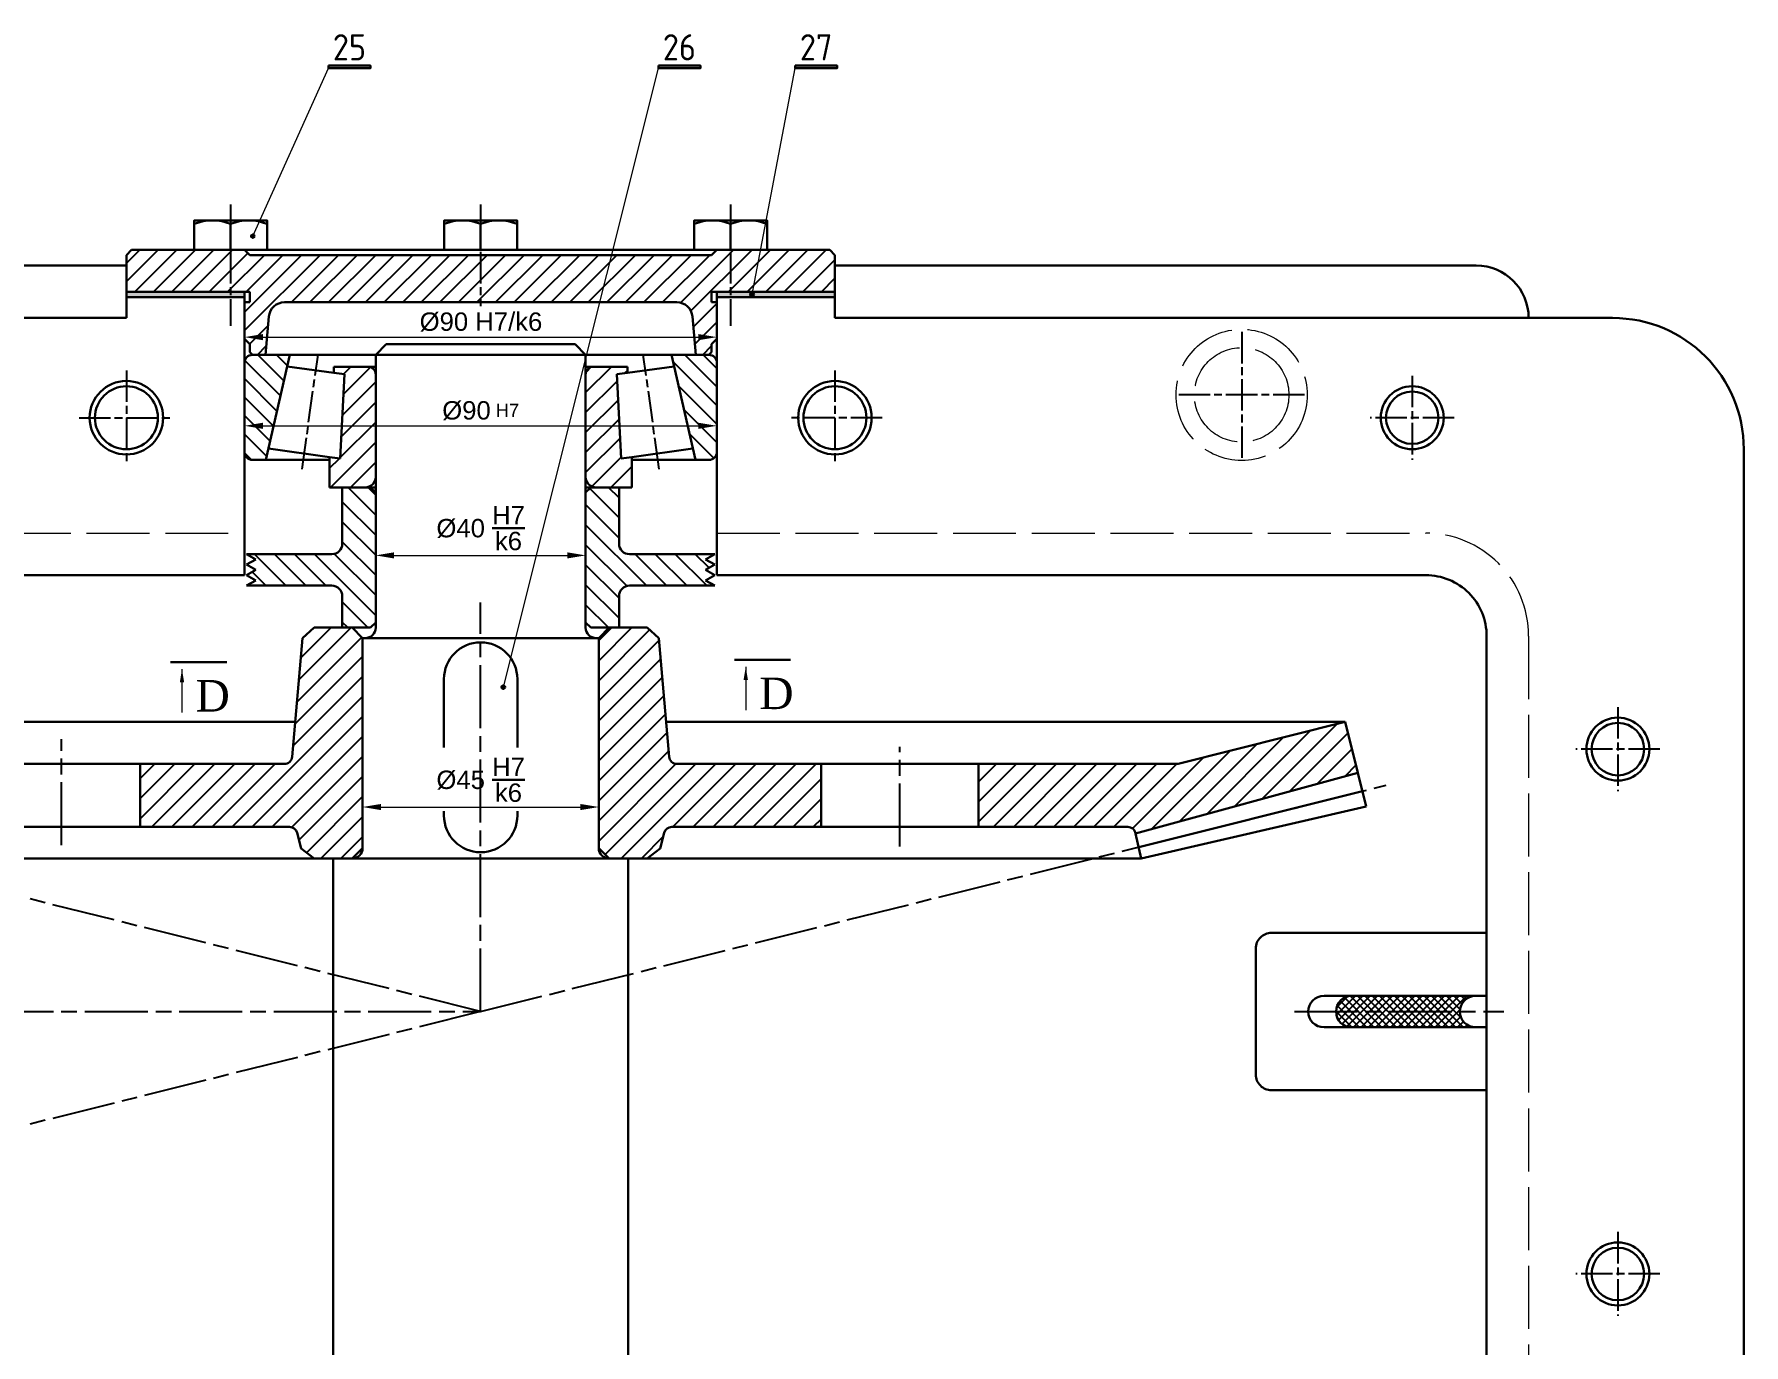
# Model space of a CAD drawing. Header units: millimetres. Extents: x 8 to 1593, y 893 to 2014.
# Drawn here: x 403.1 to 728.8, y 1161.7 to 1411.4 of the extents above; entities that cross this region are included whole.
import ezdxf
from ezdxf.enums import TextEntityAlignment as Align

# ---------------------------------------------------------------- set-up
doc = ezdxf.new("R2010")
doc.units = ezdxf.units.MM
doc.header["$PDMODE"] = 3
for name, pattern in [('ACAD_ISO02W100', [15, 12, -3]), ('AM_ISO02W050x2', [3.75, 3, -0.75]), ('AM_ISO08W050', [18, 12, -1.5, 3, -1.5]), ('AM_ISO08W050x2', [9, 6, -0.75, 1.5, -0.75])]:
    doc.linetypes.add(name, pattern=pattern)
doc.layers.get('0').update_dxf_attribs({"lineweight": 30})
for name, color, linetype, lineweight in [('_mss.dam', 7, 'Continuous', 35), ('AM_7', 4, 'AM_ISO08W050', 25), ('AM_7N', 4, 'AM_ISO08W050', 25), ('AM_8', 1, 'Continuous', 25), ('netdam', 170, 'Continuous', 100), ('Nét khuất', 6, 'ACAD_ISO02W100', 13), ('Nét mãnh', 3, 'Continuous', 13)]:
    doc.layers.add(name, color=color, linetype=linetype, lineweight=lineweight)
doc.styles.get("Standard").update_dxf_attribs({"font": 'isocp.shx'})
doc.styles.add('TCVN', font='arial.ttf')
doc.styles.add('VNN', font='times.ttf', dxfattribs={"height": 3})
doc.dimstyles.new('TCVN', dxfattribs={"dimtxt": 2.5, "dimasz": 2.5, "dimexe": 1, "dimexo": 1, "dimgap": 1, "dimtad": 1, "dimtoh": 1, "dimdec": 1, "dimdsep": 46, "dimtxsty": 'TCVN', "dimcen": 0.09, "dimclrd": 2, "dimclre": 2, "dimclrt": 3, "dimadec": 0, "dimazin": 3, "dimtfac": 1, "dimtdec": 1, "dimtmove": 0, "dimatfit": 3, "dimfxl": 1, "dimtolj": 1, "dimtzin": 0, "dimlwd": 13, "dimlwe": 13, "dimarcsym": 1})
doc.dimstyles.new('TCVN$0', dxfattribs={"dimtxt": 2.5, "dimasz": 2.5, "dimexe": 1, "dimexo": 1, "dimgap": 1, "dimtad": 1, "dimtoh": 1, "dimdec": 1, "dimdsep": 46, "dimtxsty": 'TCVN', "dimcen": 0.09, "dimclrd": 2, "dimclre": 2, "dimclrt": 3, "dimadec": 0, "dimazin": 3, "dimtfac": 1, "dimtdec": 1, "dimtmove": 0, "dimatfit": 3, "dimfxl": 1, "dimtolj": 1, "dimtzin": 0, "dimlwd": 13, "dimlwe": 13, "dimarcsym": 1})
pattern_1 = [(45, (-661.5582, -1112.228), (-1.767767, 1.767767), [])]
pattern_2 = [(135, (-838.2357, -1039.08), (-1.9091883, -1.9091883), [])]
pattern_3 = [(135, (0.1624, -10.4348), (-1.9091883, -1.9091883), [])]
pattern_4 = [(45, (0.1624, -10.4348), (-1.767767, 1.767767), [])]
pattern_5 = [(135, (1357.8483, 296.4388), (-1.9091883, -1.9091883), [])]

# ---------------------------------------------------------------- blocks, each defined once
blk = doc.blocks.new('banhrang1')
at = {"layer": 'AM_8'}
h = blk.add_hatch(dxfattribs=at)
h.set_pattern_fill('_U', color=256, scale=2.5, angle=45, style=0, pattern_type=0)
h.set_pattern_definition(pattern_1)
edge = h.paths.add_edge_path()
edge.add_line((5, 27.28), (5, 23.25))
edge.add_arc((3, 23.25), 2, -90, 0, ccw=False)
edge.add_line((3, 21.25), (2, 21.25))
edge.add_line((2, 21.25), (0, 19.25))
edge.add_line((0, 19.25), (0, 14.5))
edge.add_line((0, 14.5), (2, 12.5))
edge.add_line((2, 12.5), (47, 12.5))
edge.add_line((47, 12.5), (49, 14.5))
edge.add_line((49, 14.5), (49, 21.25))
edge.add_line((49, 21.25), (50.7, 28.71))
edge.add_line((50.7, 28.71), (7.8, 38.49))
edge.add_line((7.8, 38.49), (5, 27.28))
h = blk.add_hatch(dxfattribs=at)
h.set_pattern_fill('_U', color=256, scale=2.5, angle=45, style=0, pattern_type=0)
h.set_pattern_definition(pattern_1)
edge = h.paths.add_edge_path()
edge.add_line((0, -14.5), (0, -19.25))
edge.add_line((0, -19.25), (2, -21.25))
edge.add_line((2, -21.25), (3, -21.25))
edge.add_arc((3, -23.25), 2, 0, 90, ccw=False)
edge.add_line((5, -23.25), (5, -27.28))
edge.add_line((5, -27.28), (7.8, -38.49))
edge.add_line((7.8, -38.49), (50.7, -28.71))
edge.add_line((50.7, -28.71), (49, -21.25))
edge.add_line((49, -21.25), (49, -14.5))
edge.add_line((49, -14.5), (47, -12.5))
edge.add_line((47, -12.5), (2, -12.5))
edge.add_line((2, -12.5), (0, -14.5))
at = {"linetype": 'Continuous'}
for p, q in [((7.8, 38.49), (9.4, 44.89)), ((51.8, 33.51), (9.4, 44.89)), ((7.8, 38.49), (5, 27.28)), ((50.7, 28.71), (7.8, 38.49)), ((50.7, 28.71), (51.8, 33.51)), ((5, 27.28), (5, 23.25)), ((50.7, 28.71), (49, 21.25)), ((2, 21.25), (0, 19.25)), ((2, 21.25), (3, 21.25)), ((49, 21.25), (49, 14.5)), ((0, 19.25), (0, 14.5)), ((0, 14.5), (2, 12.5)), ((47, 12.5), (49, 14.5)), ((2, 12.5), (47, 12.5)), ((2, -12.5), (0, -14.5)), ((2, -12.5), (47, -12.5)), ((49, -14.5), (47, -12.5)), ((0, -14.5), (0, -19.25)), ((49, -14.5), (49, -21.25)), ((0, -19.25), (2, -21.25)), ((2, -21.25), (3, -21.25)), ((50.7, -28.71), (49, -21.25)), ((5, -27.28), (5, -23.25)), ((7.8, -38.49), (5, -27.28)), ((50.7, -28.71), (7.8, -38.49)), ((50.7, -28.71), (51.8, -33.51)), ((51.8, -33.51), (9.4, -44.89)), ((7.8, -38.49), (9.4, -44.89))]:
    blk.add_line(p, q, dxfattribs=at)
at = {"linetype": 'AM_ISO02W050x2'}
blk.add_line((8.67, 41.98), (8.67, 41.98), dxfattribs=at)
for p, q in [((51.8, 33.51), (51.8, 17.98)), ((51.8, -18.63), (51.8, -33.51))]:
    blk.add_line(p, q)
at = {"linetype": 'Continuous'}
for centre, start, end in [((3, 23.25), 270, 0), ((3, -23.25), 0, 90)]:
    blk.add_arc(centre, 2, start, end, dxfattribs=at)
at = {"layer": 'AM_7'}
for p, q in [((176.68, 0), (1.99, 43.65)), ((-6.74, 0), (176.68, 0)), ((176.68, 0), (0.31, -44.07))]:
    blk.add_line(p, q, dxfattribs=at)
blk = doc.blocks.new('banhrang2')
at = {"layer": 'AM_8'}
h = blk.add_hatch(dxfattribs=at)
h.set_pattern_fill('_U', color=256, scale=2.7, angle=135, style=0, pattern_type=0)
h.set_pattern_definition(pattern_2)
edge = h.paths.add_edge_path()
edge.add_line((-24.5, 44), (-31.75, 44))
edge.add_line((-31.75, 44), (-34.23, 42.06))
edge.add_line((-34.23, 42.06), (-34.97, 39.11))
edge.add_arc((-36.43, 39.47), 1.5, 270, 345.97, ccw=False)
edge.add_line((-36.43, 37.97), (-64.88, 37.97))
edge.add_line((-64.88, 37.97), (-64.88, 25.97))
edge.add_line((-64.88, 25.97), (-37.4, 25.97))
edge.add_arc((-37.4, 24.47), 1.5, 5, 90, ccw=False)
edge.add_line((-35.9, 24.6), (-33.92, 1.99))
edge.add_line((-33.92, 1.99), (-31.75, 0))
edge.add_line((-31.75, 0), (-24.5, 0))
edge.add_line((-24.5, 0), (-22.5, 2))
edge.add_line((-22.5, 2), (-22.5, 42))
edge.add_line((-22.5, 42), (-24.5, 44))
h = blk.add_hatch(dxfattribs=at)
h.set_pattern_fill('_U', color=256, scale=2.7, angle=135, style=0, pattern_type=0)
h.set_pattern_definition(pattern_2)
edge = h.paths.add_edge_path()
edge.add_line((24.5, 0), (31.75, 0))
edge.add_line((31.75, 0), (33.92, 1.99))
edge.add_line((33.92, 1.99), (35.9, 24.6))
edge.add_arc((37.4, 24.47), 1.5, 90, 175, ccw=False)
edge.add_line((37.4, 25.97), (64.88, 25.97))
edge.add_line((64.88, 25.97), (64.88, 37.97))
edge.add_line((64.88, 37.97), (36.43, 37.97))
edge.add_arc((36.43, 39.47), 1.5, 194.03, 270, ccw=False)
edge.add_line((34.97, 39.11), (34.23, 42.06))
edge.add_line((34.23, 42.06), (31.75, 44))
edge.add_line((31.75, 44), (24.5, 44))
edge.add_line((24.5, 44), (22.5, 42))
edge.add_line((22.5, 42), (22.5, 2))
edge.add_line((22.5, 2), (24.5, 0))
h = blk.add_hatch(dxfattribs=at)
h.set_pattern_fill('_U', color=256, scale=2.7, angle=135, style=0, pattern_type=0)
h.set_pattern_definition(pattern_2)
edge = h.paths.add_edge_path()
edge.add_line((-94.88, 37.97), (-123.31, 37.97))
edge.add_arc((-123.31, 39.47), 1.5, 192.8391, 270, ccw=False)
edge.add_line((-124.77, 39.14), (-124.78, 39.2))
edge.add_line((-124.78, 39.2), (-167.13, 27.67))
edge.add_line((-167.13, 27.67), (-164.71, 17.97))
edge.add_line((-164.71, 17.97), (-132.87, 25.93))
edge.add_arc((-132.51, 24.47), 1.5, 90, 104.03, ccw=False)
edge.add_line((-132.51, 25.97), (-94.88, 25.97))
edge.add_line((-94.88, 25.97), (-94.88, 37.97))
h = blk.add_hatch(dxfattribs=at)
h.set_pattern_fill('_U', color=256, scale=2.7, angle=135, style=0, pattern_type=0)
h.set_pattern_definition(pattern_2)
edge = h.paths.add_edge_path()
edge.add_line((132.87, 25.93), (164.71, 17.97))
edge.add_line((164.71, 17.97), (167.13, 27.67))
edge.add_line((167.13, 27.67), (124.78, 39.2))
edge.add_line((124.78, 39.2), (124.77, 39.14))
edge.add_arc((123.31, 39.47), 1.5, 270, 347.1609, ccw=False)
edge.add_line((123.31, 37.97), (94.88, 37.97))
edge.add_line((94.88, 37.97), (94.88, 25.97))
edge.add_line((94.88, 25.97), (132.51, 25.97))
edge.add_arc((132.51, 24.47), 1.5, 75.97, 90, ccw=False)
at = {"linetype": 'Continuous'}
for p, q in [((-125.88, 44), (-124.77, 39.14)), ((-125.88, 44), (-24.5, 44)), ((-31.75, 44), (-34.23, 42.06)), ((-22.5, 42), (-24.5, 44)), ((24.5, 44), (22.5, 42)), ((24.5, 44), (125.88, 44)), ((34.23, 42.06), (31.75, 44)), ((125.88, 44), (124.78, 39.2)), ((125.88, 44), (168.73, 34.08)), ((-124.78, 39.2), (-167.13, 27.67)), ((-34.23, 42.06), (-34.97, 39.11)), ((-22.5, 42), (-22.5, 2)), ((22.5, 42), (22.5, 2)), ((34.23, 42.06), (34.97, 39.11)), ((124.78, 39.2), (124.77, 39.14)), ((124.78, 39.2), (167.13, 27.67)), ((-36.43, 37.97), (-123.31, 37.97)), ((-94.88, 37.97), (-94.88, 25.97)), ((-64.88, 37.97), (-64.88, 25.97)), ((36.43, 37.97), (123.31, 37.97)), ((64.88, 37.97), (64.88, 25.97)), ((94.88, 37.97), (94.88, 25.97)), ((-168.73, 34.08), (-167.13, 27.67)), ((168.73, 34.08), (167.13, 27.67)), ((-167.13, 27.67), (-164.71, 17.97)), ((167.13, 27.67), (164.71, 17.97)), ((-132.87, 25.93), (-164.71, 17.97)), ((-37.4, 25.97), (-132.51, 25.97)), ((-35.9, 24.6), (-33.92, 1.99)), ((35.9, 24.6), (33.92, 1.99)), ((37.4, 25.97), (132.51, 25.97)), ((132.87, 25.93), (164.71, 17.97)), ((-164.71, 17.97), (-35.32, 17.97)), ((164.71, 17.97), (35.32, 17.97)), ((-33.92, 1.99), (-31.75, 0)), ((-31.75, 0), (-24.5, 0)), ((-22.5, 2), (-24.5, 0)), ((22.5, 2), (24.5, 0)), ((31.75, 0), (33.92, 1.99)), ((24.5, 0), (31.75, 0))]:
    blk.add_line(p, q, dxfattribs=at)
for centre, start, end in [((-123.31, 39.47), 192.8391, 270), ((-36.43, 39.47), 270, 345.97), ((36.43, 39.47), 194.03, 270), ((123.31, 39.47), 270, 347.1609), ((-132.51, 24.47), 90, 104.03), ((-37.4, 24.47), 5, 90), ((37.4, 24.47), 90, 175), ((132.51, 24.47), 75.97, 90)]:
    blk.add_arc(centre, 1.5, start, end, dxfattribs=at)
at = {"layer": 'AM_7'}
for p, q in [((0, 73.15), (172.53, 30.04)), ((0, 73.15), (0, -4.79)), ((-79.88, 41.46), (-79.88, 21.22)), ((79.88, 41.71), (79.88, 22.68))]:
    blk.add_line(p, q, dxfattribs=at)
at = {"layer": 'Nét khuất'}
blk.add_line((-125.88, 44), (-168.73, 34.08), dxfattribs=at)
blk = doc.blocks.new('truc2')
for p, q in [((-18, 98), (-20, 96)), ((18, 98), (-18, 98)), ((20, 96), (18, 98)), ((-20, 96), (-20, 44)), ((-20, 96), (20, 96)), ((20, 96), (20, 44)), ((-22.5, 42), (-22.5, 2)), ((-22, 42), (-22.5, 42)), ((-22.5, 42), (22.5, 42)), ((22.5, 42), (22, 42)), ((22.5, 42), (22.5, 2)), ((-28.12, 0), (-28.12, -102.31)), ((28.12, 0), (-28.12, 0)), ((28.12, 0), (28.13, -102.31)), ((-25, -102.31), (-28.12, -102.31)), ((25, -102.31), (-25, -102.31)), ((-20, -150.14), (-20, -102.31)), ((20, -150.14), (20, -102.31)), ((28.13, -102.31), (25, -102.31)), ((-20, -150.14), (-20, -150.14)), ((-20, -150.14), (20, -150.14)), ((-18, -152.14), (-18, -241.84)), ((18, -152.14), (18, -241.84)), ((20, -150.14), (20, -150.14)), ((-5.24, -193.84), (-5.24, -210.61)), ((4.76, -210.61), (4.76, -193.84)), ((-5.24, -222.34), (-5.24, -228.85)), ((4.76, -228.85), (4.76, -222.34)), ((-16, -243.84), (-18, -241.84)), ((18, -241.84), (-18, -241.84)), ((-5.24, -241.84), (-18, -241.84)), ((16, -243.84), (-16, -243.84)), ((16, -243.84), (18, -241.84))]:
    blk.add_line(p, q)
for points in [[(7, 21.19), (7, 34.2, 1), (-7, 34.2), (-7, 21.19)], [(-7, 9), (-7, 8.2, 1), (7, 8.2), (7, 9)]]:
    blk.add_lwpolyline(points, format="xyb")
for centre, radius, start, end in [((-22, 44), 2, 270, 0), ((22, 44), 2, 180, 270), ((-24.5, 2), 2, 270, 0), ((24.5, 2), 2, 180, 270), ((-20, -152.14), 2, 360, 90), ((20, -152.14), 2, 90, 180), ((-0.24, -193.84), 5, 0, 180), ((-0.24, -228.85), 5, 180, 0)]:
    blk.add_arc(centre, radius, start, end)
blk = doc.blocks.new('bac chan dau')
for p, q in [((-2.5, -2.44), (2.86, -2.44)), ((-2.5, -8.44), (-2.5, -2.44)), ((2.86, -2.44), (3.86, -3.44)), ((44.86, -2.44), (43.86, -3.44)), ((50.22, -2.44), (44.86, -2.44)), ((50.22, -8.44), (50.22, -2.44)), ((3.86, -3.44), (3.86, -28.16)), ((43.86, -3.44), (43.86, -28.16)), ((-2.5, -8.44), (-2.5, -8.44)), ((50.22, -8.44), (50.22, -8.44)), ((-4.5, -10.44), (-20.74, -10.44)), ((-19.01, -11.44), (-20.74, -10.44)), ((-19.01, -11.44), (-20.74, -12.44)), ((-19.01, -13.44), (-20.74, -12.44)), ((52.22, -10.44), (68.46, -10.44)), ((66.73, -11.44), (68.46, -10.44)), ((66.73, -11.44), (68.46, -12.44)), ((66.73, -13.44), (68.46, -12.44)), ((-19.01, -13.44), (-20.74, -14.44)), ((-19.01, -15.44), (-20.74, -14.44)), ((-19.01, -15.44), (-20.74, -16.44)), ((66.73, -13.44), (68.46, -14.44)), ((66.73, -15.44), (68.46, -14.44)), ((66.73, -15.44), (68.46, -16.44)), ((-4.5, -16.44), (-20.74, -16.44)), ((-2.5, -29.16), (-2.5, -18.44)), ((50.22, -29.16), (50.22, -18.44)), ((52.22, -16.44), (68.46, -16.44)), ((2.86, -29.16), (-2.5, -29.16)), ((2.86, -29.16), (3.86, -28.16)), ((44.86, -29.16), (43.86, -28.16)), ((44.86, -29.16), (50.22, -29.16))]:
    blk.add_line(p, q)
for centre, start, end in [((-4.5, -8.44), 270, 0), ((52.22, -8.44), 180, 270), ((-4.5, -18.44), 0, 90), ((52.22, -18.44), 90, 180)]:
    blk.add_arc(centre, 2, start, end)
blk = doc.blocks.new('olan2')
at = {"layer": 'AM_8'}
h = blk.add_hatch(dxfattribs=at)
h.set_pattern_fill('_U', color=256, scale=2.5, angle=45, style=0, pattern_type=0)
h.set_pattern_definition(pattern_4)
edge = h.paths.add_edge_path()
edge.add_line((794.9, 1227.39), (797.45, 1227.39))
edge.add_line((797.45, 1227.39), (802.05, 1247.39))
edge.add_line((802.05, 1247.39), (794.9, 1247.39))
edge.add_arc((794.9, 1245.89), 1.5, 90, 180)
edge.add_line((793.4, 1245.89), (793.4, 1228.89))
edge.add_arc((794.9, 1228.89), 1.5, 180, 270)
h = blk.add_hatch(dxfattribs=at)
h.set_pattern_fill('_U', color=256, scale=2.7, angle=135, style=0, pattern_type=0)
h.set_pattern_definition(pattern_3)
edge = h.paths.add_edge_path()
edge.add_line((816.9, 1245.14), (810.43, 1245.14))
edge.add_line((810.43, 1245.14), (810.43, 1243.98))
edge.add_line((810.43, 1243.98), (812.46, 1243.69))
edge.add_line((812.46, 1243.69), (811.64, 1227.65))
edge.add_line((811.64, 1227.65), (809.61, 1227.94))
edge.add_line((809.61, 1227.94), (809.61, 1222.14))
edge.add_line((809.61, 1222.14), (816.4, 1222.14))
edge.add_arc((816.4, 1224.14), 2, 270, 360)
edge.add_line((818.4, 1224.14), (818.4, 1243.64))
edge.add_arc((816.9, 1243.64), 1.5, 0, 90)
h = blk.add_hatch(dxfattribs=at)
h.set_pattern_fill('_U', color=256, scale=2.7, angle=135, style=0, pattern_type=0)
h.set_pattern_definition(pattern_3)
edge = h.paths.add_edge_path()
edge.add_line((860.4, 1222.14), (867.19, 1222.14))
edge.add_line((867.19, 1222.14), (867.19, 1227.94))
edge.add_line((867.19, 1227.94), (865.16, 1227.65))
edge.add_line((865.16, 1227.65), (864.33, 1243.69))
edge.add_line((864.33, 1243.69), (866.37, 1243.98))
edge.add_line((866.37, 1243.98), (866.37, 1245.14))
edge.add_line((866.37, 1245.14), (859.9, 1245.14))
edge.add_arc((859.9, 1243.64), 1.5, 90, 180)
edge.add_line((858.4, 1243.64), (858.4, 1224.14))
edge.add_arc((860.4, 1224.14), 2, 180, 270)
h = blk.add_hatch(dxfattribs=at)
h.set_pattern_fill('_U', color=256, scale=2.5, angle=45, style=0, pattern_type=0)
h.set_pattern_definition(pattern_4)
edge = h.paths.add_edge_path()
edge.add_line((881.9, 1247.39), (874.75, 1247.39))
edge.add_line((874.75, 1247.39), (879.35, 1227.39))
edge.add_line((879.35, 1227.39), (881.9, 1227.39))
edge.add_arc((881.9, 1228.89), 1.5, 270, 360)
edge.add_line((883.4, 1228.89), (883.4, 1245.89))
edge.add_arc((881.9, 1245.89), 1.5, 0, 90)
h = blk.add_hatch(dxfattribs=at)
h.set_pattern_fill('_U', color=256, scale=2.7, angle=135, style=0, pattern_type=0)
h.set_pattern_definition(pattern_3)
edge = h.paths.add_edge_path()
edge.add_line((816.9, 999.41), (810.43, 999.41))
edge.add_line((810.43, 999.41), (810.43, 1000.58))
edge.add_line((810.43, 1000.58), (812.46, 1000.86))
edge.add_line((812.46, 1000.86), (811.64, 1016.9))
edge.add_line((811.64, 1016.9), (809.61, 1016.62))
edge.add_line((809.61, 1016.62), (809.61, 1022.41))
edge.add_line((809.61, 1022.41), (816.4, 1022.41))
edge.add_arc((816.4, 1020.41), 2, 0, 90, ccw=False)
edge.add_line((818.4, 1020.41), (818.4, 1000.91))
edge.add_arc((816.9, 1000.91), 1.5, 270, 360, ccw=False)
h = blk.add_hatch(dxfattribs=at)
h.set_pattern_fill('_U', color=256, scale=2.7, angle=135, style=0, pattern_type=0)
h.set_pattern_definition(pattern_3)
edge = h.paths.add_edge_path()
edge.add_line((860.4, 1022.41), (867.19, 1022.41))
edge.add_line((867.19, 1022.41), (867.19, 1016.62))
edge.add_line((867.19, 1016.62), (865.16, 1016.9))
edge.add_line((865.16, 1016.9), (864.33, 1000.86))
edge.add_line((864.33, 1000.86), (866.37, 1000.58))
edge.add_line((866.37, 1000.58), (866.37, 999.41))
edge.add_line((866.37, 999.41), (859.9, 999.41))
edge.add_arc((859.9, 1000.91), 1.5, 180, 270, ccw=False)
edge.add_line((858.4, 1000.91), (858.4, 1020.41))
edge.add_arc((860.4, 1020.41), 2, 90, 180, ccw=False)
h = blk.add_hatch(dxfattribs=at)
h.set_pattern_fill('_U', color=256, scale=2.5, angle=45, style=0, pattern_type=0)
h.set_pattern_definition(pattern_4)
edge = h.paths.add_edge_path()
edge.add_line((794.9, 1017.16), (797.45, 1017.16))
edge.add_line((797.45, 1017.16), (802.05, 997.16))
edge.add_line((802.05, 997.16), (794.9, 997.16))
edge.add_arc((794.9, 998.66), 1.5, 180, 270, ccw=False)
edge.add_line((793.4, 998.66), (793.4, 1015.66))
edge.add_arc((794.9, 1015.66), 1.5, 90, 180, ccw=False)
h = blk.add_hatch(dxfattribs=at)
h.set_pattern_fill('_U', color=256, scale=2.5, angle=45, style=0, pattern_type=0)
h.set_pattern_definition(pattern_4)
edge = h.paths.add_edge_path()
edge.add_line((881.9, 997.16), (874.75, 997.16))
edge.add_line((874.75, 997.16), (879.35, 1017.16))
edge.add_line((879.35, 1017.16), (881.9, 1017.16))
edge.add_arc((881.9, 1015.66), 1.5, 0, 90, ccw=False)
edge.add_line((883.4, 1015.66), (883.4, 998.66))
edge.add_arc((881.9, 998.66), 1.5, 270, 360, ccw=False)
for p, q in [((793.4, 1245.89), (793.4, 1228.89)), ((802.05, 1247.39), (794.9, 1247.39)), ((797.45, 1227.39), (802.05, 1247.39)), ((801.55, 1245.22), (810.43, 1243.98)), ((802.05, 1247.39), (815.9, 1247.39)), ((810.43, 1243.98), (810.43, 1245.14)), ((810.43, 1245.14), (816.9, 1245.14)), ((866.37, 1245.14), (859.9, 1245.14)), ((874.75, 1247.39), (860.9, 1247.39)), ((875.25, 1245.22), (866.37, 1243.98)), ((866.37, 1243.98), (866.37, 1245.14)), ((874.75, 1247.39), (879.35, 1227.39)), ((881.9, 1247.39), (874.75, 1247.39)), ((883.4, 1228.89), (883.4, 1245.89)), ((812.46, 1243.69), (810.43, 1243.98)), ((811.64, 1227.65), (812.46, 1243.69)), ((818.4, 1224.14), (818.4, 1243.64)), ((858.4, 1243.64), (858.4, 1224.14)), ((864.33, 1243.69), (866.37, 1243.98)), ((865.16, 1227.65), (864.33, 1243.69)), ((797.95, 1229.57), (809.61, 1227.94)), ((867.19, 1227.94), (878.85, 1229.57)), ((794.9, 1227.39), (797.45, 1227.39)), ((809.61, 1227.39), (797.45, 1227.39)), ((809.61, 1227.94), (811.64, 1227.65)), ((809.61, 1227.94), (809.61, 1222.14)), ((867.19, 1227.94), (865.16, 1227.65)), ((867.19, 1222.14), (867.19, 1227.94)), ((867.19, 1227.39), (879.35, 1227.39)), ((879.35, 1227.39), (881.9, 1227.39)), ((809.61, 1222.14), (816.4, 1222.14)), ((818.4, 1222.14), (816.4, 1222.14)), ((860.4, 1222.14), (858.4, 1222.14)), ((860.4, 1222.14), (867.19, 1222.14)), ((809.61, 1016.62), (809.61, 1022.41)), ((809.61, 1022.41), (816.4, 1022.41)), ((818.4, 1022.41), (816.4, 1022.41)), ((818.4, 1020.41), (818.4, 1000.91)), ((860.4, 1022.41), (858.4, 1022.41)), ((858.4, 1000.91), (858.4, 1020.41)), ((860.4, 1022.41), (867.19, 1022.41)), ((867.19, 1022.41), (867.19, 1016.62)), ((794.9, 1017.16), (797.45, 1017.16)), ((809.61, 1017.16), (797.45, 1017.16)), ((797.45, 1017.16), (802.05, 997.16)), ((797.95, 1014.99), (809.61, 1016.62)), ((809.61, 1016.62), (811.64, 1016.9)), ((811.64, 1016.9), (812.46, 1000.86)), ((865.16, 1016.9), (864.33, 1000.86)), ((867.19, 1016.62), (865.16, 1016.9)), ((867.19, 1017.16), (879.35, 1017.16)), ((867.19, 1016.62), (878.85, 1014.99)), ((874.75, 997.16), (879.35, 1017.16)), ((879.35, 1017.16), (881.9, 1017.16)), ((793.4, 998.66), (793.4, 1015.66)), ((883.4, 1015.66), (883.4, 998.66)), ((801.55, 999.34), (810.43, 1000.58)), ((812.46, 1000.86), (810.43, 1000.58)), ((810.43, 1000.58), (810.43, 999.41)), ((864.33, 1000.86), (866.37, 1000.58)), ((875.25, 999.34), (866.37, 1000.58)), ((866.37, 1000.58), (866.37, 999.41)), ((802.05, 997.16), (794.9, 997.16)), ((802.05, 997.16), (818.4, 997.16)), ((810.43, 999.41), (816.9, 999.41)), ((816.9, 999.41), (818.4, 999.41)), ((859.9, 999.41), (858.4, 999.41)), ((874.75, 997.16), (858.4, 997.16)), ((866.37, 999.41), (859.9, 999.41)), ((881.9, 997.16), (874.75, 997.16))]:
    blk.add_line(p, q)
for centre, radius, start, end in [((794.9, 1245.89), 1.5, 90, 180), ((816.9, 1243.64), 1.5, 0, 90), ((859.9, 1243.64), 1.5, 90, 180), ((881.9, 1245.89), 1.5, 0, 90), ((794.9, 1228.89), 1.5, 180, 270), ((881.9, 1228.89), 1.5, 270, 0), ((816.4, 1224.14), 2, 270, 0), ((860.4, 1224.14), 2, 180, 270), ((816.4, 1020.41), 2, 0, 90), ((860.4, 1020.41), 2, 90, 180), ((794.9, 1015.66), 1.5, 90, 180), ((881.9, 1015.66), 1.5, 0, 90), ((816.9, 1000.91), 1.5, 270, 0), ((859.9, 1000.91), 1.5, 180, 270), ((794.9, 998.66), 1.5, 180, 270), ((881.9, 998.66), 1.5, 270, 0)]:
    blk.add_arc(centre, radius, start, end)
at = {"layer": 'AM_7N', "linetype": 'AM_ISO08W050x2'}
for p, q in [((804.38, 1225.64), (807.42, 1247.43)), ((872.42, 1225.64), (869.38, 1247.43)), ((804.38, 1018.92), (807.42, 997.13)), ((872.42, 1018.92), (869.38, 997.13))]:
    blk.add_line(p, q, dxfattribs=at)
blk = doc.blocks.new('nap')
at = {"layer": 'AM_8'}
h = blk.add_hatch(dxfattribs=at)
h.set_pattern_fill('_U', color=256, scale=2.5, angle=45, style=0, pattern_type=0)
h.set_pattern_definition([(45, (869.7225, -1053.9293), (-1.767767, 1.767767), [])])
edge = h.paths.add_edge_path()
edge.add_line((-45, 20), (-66.5, 20))
edge.add_line((-66.5, 20), (-67.5, 19))
edge.add_line((-67.5, 19), (-67.5, 12))
edge.add_line((-67.5, 12), (-44, 12))
edge.add_line((-44, 12), (-44, 10))
edge.add_line((-44, 10), (-45, 10))
edge.add_line((-45, 10), (-45, 3))
edge.add_line((-45, 3), (-44, 2))
edge.add_line((-44, 2), (-44, 0.5))
edge.add_line((-44, 0.5), (-43.5, 0))
edge.add_line((-43.5, 0), (-41, 0))
edge.add_line((-41, 0), (-40.36, 7.26))
edge.add_arc((-37.38, 7), 3, 90, 175, ccw=False)
edge.add_line((-37.38, 10), (37.38, 10))
edge.add_arc((37.38, 7), 3, 5, 90, ccw=False)
edge.add_line((40.36, 7.26), (41, 0))
edge.add_line((41, 0), (43.5, 0))
edge.add_line((43.5, 0), (44, 0.5))
edge.add_line((44, 0.5), (44, 2))
edge.add_line((44, 2), (45, 3))
edge.add_line((45, 3), (45, 10))
edge.add_line((45, 10), (44, 10))
edge.add_line((44, 10), (44, 12))
edge.add_line((44, 12), (67.5, 12))
edge.add_line((67.5, 12), (67.5, 19))
edge.add_line((67.5, 19), (66.5, 20))
edge.add_line((66.5, 20), (45, 20))
edge.add_line((45, 20), (44, 19))
edge.add_line((44, 19), (-44, 19))
edge.add_line((-44, 19), (-45, 20))
for p, q in [((-66.5, 20), (-67.5, 19)), ((-66.5, 20), (66.5, 20)), ((-47.5, 20), (-47.5, 20)), ((-44, 19), (-45, 20)), ((44, 19), (45, 20)), ((67.5, 19), (66.5, 20)), ((-67.5, 19), (-67.5, 12)), ((-44, 19), (44, 19)), ((67.5, 19), (67.5, 12)), ((-67.5, 12), (-44, 12)), ((-45, 10), (-45, 3)), ((-45, 10), (-44, 10)), ((-44, 12), (-44, 10)), ((-37.38, 10), (37.38, 10)), ((67.5, 12), (44, 12)), ((44, 12), (44, 10)), ((44, 12), (44, 10)), ((45, 10), (44, 10)), ((45, 10), (45, 3)), ((-41, 0), (-40.36, 7.26)), ((41, 0), (40.36, 7.26)), ((-45, 3), (-45, 3)), ((-45, 3), (-44, 2)), ((-44, 2), (-44, 0.5)), ((-44, 0.5), (-43.5, 0)), ((-43.5, 0), (43.5, 0)), ((44, 0.5), (43.5, 0)), ((45, 3), (44, 2)), ((44, 2), (44, 0.5)), ((45, 3), (45, 3))]:
    blk.add_line(p, q)
for centre, start, end in [((-37.38, 7), 90, 175), ((37.38, 7), 5, 90)]:
    blk.add_arc(centre, 3, start, end)
blk = doc.blocks.new('dgdgrg')
blk.add_lwpolyline([(-1.03, 0), (3.89, 0), (3.89, -6.93), (-1.71, -6.93), (-1.71, 6.93), (3.89, 6.93), (3.89, 0)])
for centre in [(7.38, 3.46), (7.38, -3.46)]:
    blk.add_arc(centre, 9.09, 157.5968, 202.4032)
blk = doc.blocks.new('*D67')
at = {"color": 2, "lineweight": 13, "transparency": 16777216}
for p, q in [((443.13, 1355.87), (443.13, 1352.72)), ((533.13, 1355.87), (533.13, 1352.72)), ((446.63, 1353.72), (529.63, 1353.72))]:
    blk.add_line(p, q, dxfattribs=at)
at = {"color": 2, "transparency": 16777216}
for points in [[(446.63, 1354.31), (446.63, 1353.14), (443.13, 1353.72)], [(529.63, 1354.31), (529.63, 1353.14), (533.13, 1353.72)]]:
    blk.add_solid(points, dxfattribs=at)
at = {"layer": 'Defpoints', "color": 0, "transparency": 16777216}
for p in [(443.13, 1356.87), (533.13, 1356.87), (533.13, 1353.72)]:
    blk.add_point(p, dxfattribs=at)
at = {"color": 3, "transparency": 16777216, "insert": (488.19, 1356.61), "char_height": 3.5, "attachment_point": 5, "style": 'TCVN'}
blk.add_mtext('\\A1;%%C90{}{\\C2; H7/k6}', dxfattribs=at)
blk = doc.blocks.new('*D68')
at = {"color": 2, "lineweight": 13, "transparency": 16777216}
for p, q in [((443.13, 1339.33), (443.13, 1335.83)), ((533.13, 1339.33), (533.13, 1335.83)), ((446.63, 1336.83), (529.63, 1336.83))]:
    blk.add_line(p, q, dxfattribs=at)
at = {"color": 2, "transparency": 16777216}
for points in [[(446.63, 1337.41), (446.63, 1336.25), (443.13, 1336.83)], [(529.63, 1337.41), (529.63, 1336.25), (533.13, 1336.83)]]:
    blk.add_solid(points, dxfattribs=at)
at = {"layer": 'Defpoints', "color": 0, "transparency": 16777216}
for p in [(443.13, 1340.33), (533.13, 1340.33), (533.13, 1336.83)]:
    blk.add_point(p, dxfattribs=at)
at = {"color": 3, "transparency": 16777216, "insert": (488.13, 1339.71), "char_height": 3.5, "attachment_point": 5, "style": 'TCVN'}
blk.add_mtext('\\A1;%%C90{}{\\H0.71x;\\C3; H7}', dxfattribs=at)
blk = doc.blocks.new('*D78')
at = {"color": 2, "lineweight": 13, "transparency": 16777216}
for p, q in [((99.64, 1224.22), (99.64, 990.05)), ((728.81, 1137.69), (728.81, 990.05)), ((103.14, 991.05), (725.31, 991.05))]:
    blk.add_line(p, q, dxfattribs=at)
at = {"color": 2, "transparency": 16777216}
for points in [[(103.14, 991.64), (103.14, 990.47), (99.64, 991.05)], [(725.31, 991.64), (725.31, 990.47), (728.81, 991.05)]]:
    blk.add_solid(points, dxfattribs=at)
at = {"layer": 'Defpoints', "color": 0, "transparency": 16777216}
for p in [(99.64, 1225.22), (728.81, 1138.69), (728.81, 991.05)]:
    blk.add_point(p, dxfattribs=at)
at = {"color": 3, "transparency": 16777216, "insert": (488.65, 993.84), "char_height": 3.5, "attachment_point": 5, "style": 'TCVN'}
blk.add_mtext('\\A1;629', dxfattribs=at)
blk = doc.blocks.new('*D83')
at = {"color": 2, "lineweight": 13, "transparency": 16777216}
for p, q in [((465.63, 1278.63), (465.63, 1263.19)), ((510.63, 1278.63), (510.63, 1263.19)), ((469.13, 1264.19), (507.13, 1264.19))]:
    blk.add_line(p, q, dxfattribs=at)
at = {"color": 2, "transparency": 16777216}
for points in [[(469.13, 1264.77), (469.13, 1263.6), (465.63, 1264.19)], [(507.13, 1264.77), (507.13, 1263.6), (510.63, 1264.19)]]:
    blk.add_solid(points, dxfattribs=at)
at = {"layer": 'Defpoints', "color": 0, "transparency": 16777216}
for p in [(465.63, 1279.63), (510.63, 1279.63), (510.63, 1264.19)]:
    blk.add_point(p, dxfattribs=at)
at = {"color": 3, "transparency": 16777216, "insert": (488.13, 1269.38), "char_height": 3.5, "attachment_point": 5, "style": 'TCVN'}
blk.add_mtext('\\A1;%%C45{}{\\C2; \\SH7/k6;}', dxfattribs=at)
blk = doc.blocks.new('*D137')
at = {"color": 2, "lineweight": 13, "transparency": 16777216}
for p, q in [((468.13, 1313.67), (468.13, 1311.14)), ((508.13, 1313.67), (508.13, 1311.14)), ((471.63, 1312.14), (504.63, 1312.14))]:
    blk.add_line(p, q, dxfattribs=at)
at = {"color": 2, "transparency": 16777216}
for points in [[(471.63, 1312.72), (471.63, 1311.55), (468.13, 1312.14)], [(504.63, 1312.72), (504.63, 1311.55), (508.13, 1312.14)]]:
    blk.add_solid(points, dxfattribs=at)
at = {"layer": 'Defpoints', "color": 0, "transparency": 16777216}
for p in [(468.13, 1314.67), (508.13, 1314.67), (508.13, 1312.14)]:
    blk.add_point(p, dxfattribs=at)
at = {"color": 3, "transparency": 16777216, "insert": (488.13, 1317.33), "char_height": 3.5, "attachment_point": 5, "style": 'TCVN'}
blk.add_mtext('\\A1;%%C40{}{\\C2; \\SH7/k6;}', dxfattribs=at)

msp = doc.modelspace()

# ---------------------------------------------------------------- hatches: boundary and pattern name
at = {"lineweight": 30, "ltscale": 15}
for points in [[(459.13, 1405.45), (467.13, 1405.45), (467.13, 1404.95), (459.13, 1404.95)], [(522, 1405.45), (530, 1405.45), (530, 1404.95), (522, 1404.95)], [(548.05, 1405.45), (556.05, 1405.45), (556.05, 1404.95), (548.05, 1404.95)]]:
    msp.add_hatch(color=5, dxfattribs=at).paths.add_polyline_path(points)
at = {"layer": 'AM_8'}
for points in [[(443.13, 1362.37), (420.63, 1362.37), (420.63, 1361.37), (443.13, 1361.37)], [(555.63, 1362.37), (533.13, 1362.37), (533.13, 1361.37), (555.63, 1361.37)]]:
    msp.add_hatch(color=256, dxfattribs=at).paths.add_polyline_path(points)
h = msp.add_hatch(dxfattribs=at)
h.set_pattern_fill('_U', color=256, scale=2.7, angle=135, style=0, pattern_type=0)
h.set_pattern_definition(pattern_5)
edge = h.paths.add_edge_path()
edge.add_line((467.13, 1325.08), (464.44, 1325.08))
edge.add_line((464.44, 1325.08), (461.76, 1325.08))
edge.add_line((461.76, 1325.08), (461.76, 1314.37))
edge.add_arc((459.76, 1314.37), 2, -90, 0, ccw=False)
edge.add_line((459.76, 1312.37), (443.53, 1312.37))
edge.add_line((443.53, 1312.37), (445.26, 1311.37))
edge.add_line((445.26, 1311.37), (443.53, 1310.37))
edge.add_line((443.53, 1310.37), (445.26, 1309.37))
edge.add_line((445.26, 1309.37), (443.53, 1308.37))
edge.add_line((443.53, 1308.37), (445.26, 1307.37))
edge.add_line((445.26, 1307.37), (443.53, 1306.37))
edge.add_line((443.53, 1306.37), (459.76, 1306.37))
edge.add_arc((459.76, 1304.37), 2, 0, 90, ccw=False)
edge.add_line((461.76, 1304.37), (461.76, 1298.37))
edge.add_line((461.76, 1298.37), (463.63, 1298.37))
edge.add_line((463.63, 1298.37), (463.63, 1298.37))
edge.add_line((463.63, 1298.37), (467.13, 1298.37))
edge.add_line((467.13, 1298.37), (468.13, 1299.37))
edge.add_line((468.13, 1299.37), (468.13, 1324.08))
edge.add_line((468.13, 1324.08), (467.13, 1325.08))
h = msp.add_hatch(dxfattribs=at)
h.set_pattern_fill('_U', color=256, scale=2.7, angle=135, style=0, pattern_type=0)
h.set_pattern_definition(pattern_5)
edge = h.paths.add_edge_path()
edge.add_line((508.13, 1299.37), (509.13, 1298.37))
edge.add_line((509.13, 1298.37), (514.49, 1298.37))
edge.add_line((514.49, 1298.37), (514.49, 1304.37))
edge.add_arc((516.49, 1304.37), 2, 90, 180, ccw=False)
edge.add_line((516.49, 1306.37), (532.73, 1306.37))
edge.add_line((532.73, 1306.37), (530.99, 1307.37))
edge.add_line((530.99, 1307.37), (532.73, 1308.37))
edge.add_line((532.73, 1308.37), (530.99, 1309.37))
edge.add_line((530.99, 1309.37), (532.73, 1310.37))
edge.add_line((532.73, 1310.37), (530.99, 1311.37))
edge.add_line((530.99, 1311.37), (532.73, 1312.37))
edge.add_line((532.73, 1312.37), (516.49, 1312.37))
edge.add_arc((516.49, 1314.37), 2, 180, 270, ccw=False)
edge.add_line((514.49, 1314.37), (514.49, 1325.08))
edge.add_line((514.49, 1325.08), (510.13, 1325.08))
edge.add_line((510.13, 1325.08), (509.13, 1325.08))
edge.add_line((509.13, 1325.08), (508.13, 1324.08))
edge.add_line((508.13, 1324.08), (508.13, 1310.98))
edge.add_line((508.13, 1310.98), (508.13, 1299.37))
h = msp.add_hatch(dxfattribs=at)
h.set_pattern_fill('_U', color=256, angle=45, style=0, double=1, pattern_type=0)
h.set_pattern_definition([(45, (1357.8483, 296.4388), (-0.7071068, 0.7071068), []), (135, (1357.8483, 296.4388), (-0.7071068, -0.7071068), [])])
edge = h.paths.add_edge_path()
edge.add_line((654.11, 1222.22), (677.71, 1222.22))
edge.add_arc((677.71, 1225.22), 3, 90, 270, ccw=False)
edge.add_line((677.71, 1228.22), (654.11, 1228.22))
edge.add_arc((654.11, 1225.22), 3, 90, 270)

# ---------------------------------------------------------------- linework, layer by layer
for p, q in [((420.63, 1367.37), (298.45, 1367.37)), ((677.81, 1367.37), (555.63, 1367.37)), ((420.63, 1361.37), (420.63, 1362.37)), ((443.13, 1361.37), (443.13, 1362.37)), ((533.13, 1361.37), (533.13, 1362.37)), ((555.63, 1361.37), (555.63, 1362.37)), ((443.13, 1361.37), (420.63, 1361.37)), ((420.63, 1361.37), (420.63, 1357.37)), ((443.13, 1308.37), (443.13, 1361.37)), ((533.13, 1308.37), (533.13, 1361.37)), ((533.13, 1361.37), (555.63, 1361.37)), ((555.63, 1361.37), (555.63, 1357.37)), ((271.16, 1357.37), (420.63, 1357.37)), ((555.63, 1357.37), (703.81, 1357.37)), ((728.81, 1332.37), (728.81, 1118.07)), ((308.05, 1308.37), (443.13, 1308.37)), ((656.13, 1267.2), (613.51, 1256.55))]:
    msp.add_line(p, q)
at = {"color": 5, "lineweight": 30, "ltscale": 15}
for p, q in [((429.04, 1291.77), (439.76, 1291.77)), ((536.47, 1292.23), (547.18, 1292.23))]:
    msp.add_line(p, q, dxfattribs=at)
for points in [[(459.13, 1405.45), (467.13, 1405.45), (467.13, 1404.95), (459.13, 1404.95), (459.13, 1405.45)], [(522, 1405.45), (530, 1405.45), (530, 1404.95), (522, 1404.95), (522, 1405.45)], [(548.05, 1405.45), (556.05, 1405.45), (556.05, 1404.95), (548.05, 1404.95), (548.05, 1405.45)]]:
    msp.add_lwpolyline(points, dxfattribs=at)
for points in [[(533.13, 1308.37), (668.21, 1308.37, -0.414214), (679.81, 1296.77), (679.81, 1153.67, -0.414214), (668.21, 1142.07), (533.13, 1142.07)], [(679.81, 1240.22), (638.82, 1240.22, 0.414214), (635.82, 1237.22), (635.82, 1225.22)], [(679.81, 1210.22), (638.82, 1210.22, -0.414214), (635.82, 1213.22), (635.82, 1225.22)]]:
    msp.add_lwpolyline(points, format="xyb")
for points in [[(648.82, 1228.22), (679.81, 1228.22)], [(658.83, 1228.22), (679.81, 1228.22)], [(648.82, 1222.22), (679.81, 1222.22)], [(658.83, 1222.22), (679.81, 1222.22)]]:
    msp.add_lwpolyline(points)
for centre, radius in [((420.63, 1338.37), 7), ((555.63, 1338.37), 7), ((420.63, 1338.37), 6), ((555.63, 1338.37), 6), ((665.63, 1338.37), 6), ((665.63, 1338.37), 5), ((704.81, 1275.22), 6), ((704.81, 1275.22), 5), ((704.81, 1175.22), 6), ((704.81, 1175.22), 5)]:
    msp.add_circle(centre, radius)
for centre, radius, start, end in [((677.81, 1357.37), 10, 0, 90), ((703.81, 1332.37), 25, 0, 90), ((648.82, 1225.22), 3, 90, 180), ((654.11, 1225.22), 3, 90, 180), ((677.71, 1225.22), 3, 90, 180), ((648.82, 1225.22), 3, 180, 270), ((654.11, 1225.22), 3, 180, 270), ((677.71, 1225.22), 3, 180, 270)]:
    msp.add_arc(centre, radius, start, end)
at = {"layer": '_mss.dam'}
for centre, radius in [((444.72, 1372.96), 0.3), ((444.72, 1372.96), 0.2), ((539.85, 1361.86), 0.3), ((539.85, 1361.86), 0.2), ((492.46, 1287.03), 0.3), ((492.46, 1287.03), 0.2)]:
    msp.add_circle(centre, radius, dxfattribs=at)
at = {"layer": 'AM_7', "linetype": 'AM_ISO08W050x2'}
for p, q in [((440.49, 1378.97), (440.49, 1355.88)), ((488.13, 1378.97), (488.13, 1359.64)), ((535.76, 1378.97), (535.76, 1355.88)), ((633.13, 1354.72), (633.13, 1330.72)), ((420.63, 1347.37), (420.63, 1329.37)), ((555.63, 1347.37), (555.63, 1329.37)), ((665.63, 1346.37), (665.63, 1330.37)), ((645.13, 1342.72), (621.13, 1342.72)), ((411.63, 1338.37), (429.63, 1338.37)), ((564.63, 1338.37), (546.63, 1338.37)), ((673.63, 1338.37), (657.63, 1338.37)), ((704.81, 1283.22), (704.81, 1267.22)), ((712.81, 1275.22), (696.81, 1275.22)), ((704.81, 1183.22), (704.81, 1167.22)), ((712.81, 1175.22), (696.81, 1175.22))]:
    msp.add_line(p, q, dxfattribs=at)
at = {"layer": 'AM_7'}
msp.add_lwpolyline([(643.19, 1225.22), (683.07, 1225.22)], dxfattribs=at)
at = {"layer": 'Nét khuất'}
for points in [[(288.45, 1269.22), (288.45, 1296.77, -0.414214), (308.05, 1316.37), (443.13, 1316.37)], [(533.13, 1316.37), (668.21, 1316.37, -0.414214), (687.81, 1296.77), (687.81, 1153.67, -0.414214), (668.21, 1134.07), (533.13, 1134.07)]]:
    msp.add_lwpolyline(points, format="xyb", dxfattribs=at)
for radius in [12.5, 9]:
    msp.add_circle((633.13, 1342.72), radius, dxfattribs=at)
at = {"layer": 'Nét mãnh'}
for points in [[(444.72, 1372.96), (459.13, 1404.95)], [(492.46, 1287.03), (522, 1404.95)], [(539.85, 1361.86), (548.05, 1404.95)]]:
    msp.add_lwpolyline(points, dxfattribs=at)

# ---------------------------------------------------------------- block references
at = {"rotation": 270}
for p in [(440.49, 1374.26), (488.13, 1374.26)]:
    msp.add_blockref('dgdgrg', p, dxfattribs=at)
at = {"xscale": -1}
for name, p, rotation in [('dgdgrg', (535.76, 1374.26), 90), ('olan2', (-350.27, 2347.5), 180), ('bac chan dau', (464.27, 1295.93), 180), ('banhrang2', (488.13, 1298.37), 180)]:
    msp.add_blockref(name, p, dxfattribs=dict(at, rotation=rotation))
for name, p in [('nap', (488.13, 1350.37)), ('truc2', (488.13, 1254.37)), ('banhrang1', (311.45, 1225.22))]:
    msp.add_blockref(name, p)

# ---------------------------------------------------------------- texts
at = {"color": 5, "lineweight": 30, "ltscale": 15}
for s, p in [('25', (463.13, 1408.95)), ('26', (526, 1408.95)), ('27', (552.05, 1408.95))]:
    msp.add_text(s, height=5, dxfattribs=at).set_placement(p, align=Align.MIDDLE)
at = {"layer": 'netdam', "linetype": 'Continuous', "lineweight": 25, "char_height": 6, "attachment_point": 7, "style": 'VNN'}
for insert in [(433.79, 1282.37), (541.21, 1282.83)]:
    msp.add_mtext('D', dxfattribs=dict(at, insert=insert))

# ---------------------------------------------------------------- dimensions: what is measured, and where the dimension line sits
for base, p1, p2, text, picture, middle in [((533.13, 1353.72), (443.13, 1356.87), (533.13, 1356.87), '<>{}{\\C2; H7/k6}', '*D67', (488.19, 1353.72)), ((510.63, 1264.19), (465.63, 1279.63), (510.63, 1279.63), '<>{}{\\C2; \\SH7/k6;}', '*D83', (488.13, 1264.19))]:
    dim = msp.add_linear_dim(base=base, p1=p1, p2=p2, text=text, dimstyle='TCVN$0', override={"dimtxt": 3.5, "dimasz": 3.5, "dimdec": 0, "dimpost": '%%C<>', "dimtdec": 3})
    dim.commit()
    dim.dimension.update_dxf_attribs({"geometry": picture, "text_midpoint": middle, "dimtype": 160})
for base, p1, p2, text, override, picture, middle in [((533.13, 1336.83), (443.13, 1340.33), (533.13, 1340.33), '<>{}{\\H0.71x;\\C3; H7}', {"dimtxt": 3.5, "dimasz": 3.5, "dimdec": 0, "dimpost": '%%C<>', "dimtp": 0, "dimtm": 0, "dimtdec": 2, "dimtzin": 0}, '*D68', (488.13, 1339.71)), ((508.13, 1312.14), (468.13, 1314.67), (508.13, 1314.67), '<>{}{\\C2; \\SH7/k6;}', {"dimtxt": 3.5, "dimasz": 3.5, "dimdec": 0, "dimpost": '%%C<>', "dimtdec": 3}, '*D137', (488.13, 1317.33))]:
    dim = msp.add_linear_dim(base=base, p1=p1, p2=p2, text=text, dimstyle='TCVN$0', override=override)
    dim.commit()
    dim.dimension.update_dxf_attribs({"geometry": picture, "text_midpoint": middle})
dim = msp.add_linear_dim(base=(728.81, 991.05), p1=(99.64, 1225.22), p2=(728.81, 1138.69), dimstyle='TCVN$0', override={"dimtxt": 3.5, "dimasz": 3.5, "dimdec": 0})
dim.commit()
dim.dimension.update_dxf_attribs({"geometry": '*D78', "text_midpoint": (488.65, 991.05), "dimtype": 160})

# ---------------------------------------------------------------- leaders
for points in [[(431.22, 1290.46), (431.22, 1282.17)], [(538.64, 1290.92), (538.64, 1282.63)]]:
    msp.add_leader(points, dimstyle='TCVN', override={"dimgap": 1, "dimtad": 0})

doc.saveas('drawing.dxf')
